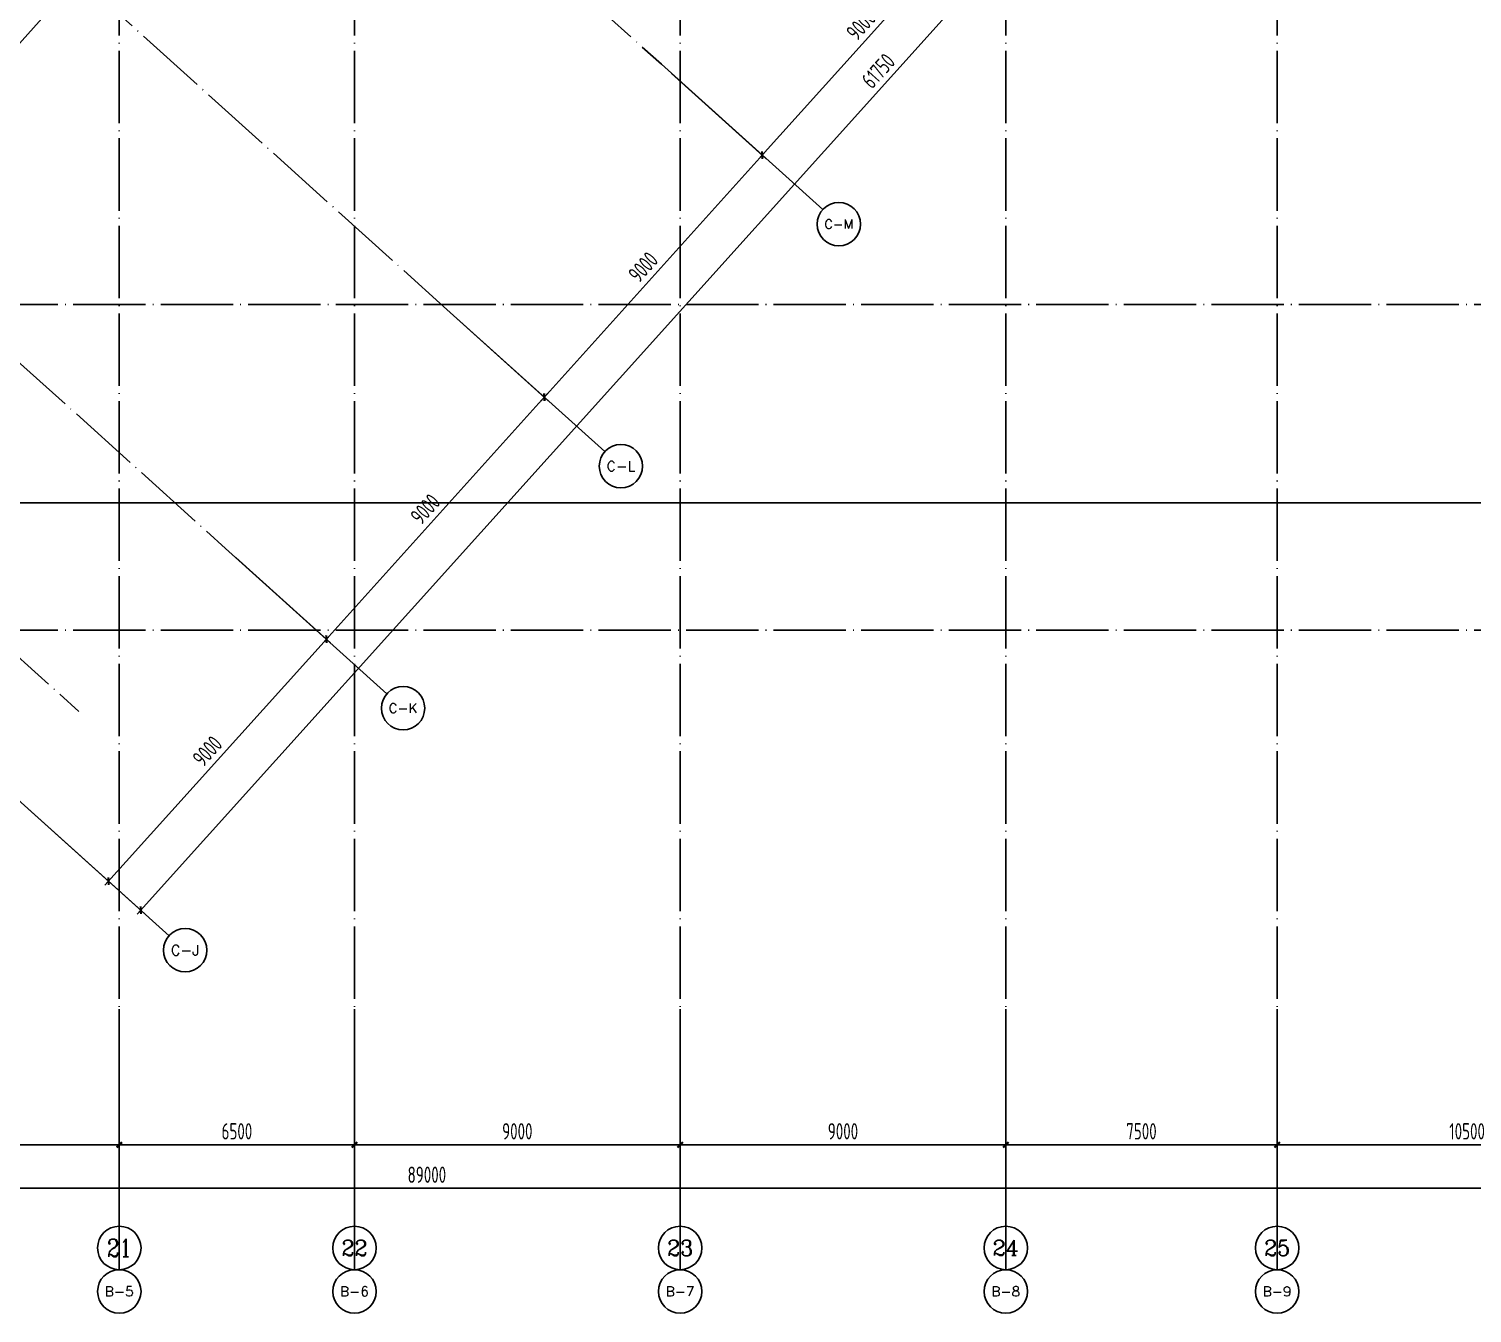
# Model space of a CAD drawing. Extents: x -502255 to 1362592, y -400300 to 332622.
# Drawn here: x -131235 to -91345, y -256454 to -220964 of the extents above; entities that cross this region are included whole.
import ezdxf
from ezdxf.enums import TextEntityAlignment as Align

# ---------------------------------------------------------------- set-up
doc = ezdxf.new("R2010")
doc.units = 0
doc.header["$LTSCALE"] = 1000
doc.header["$MEASUREMENT"] = 0
doc.linetypes.add('DOTE', pattern=[2.42, 2, -0.2, 0.02, -0.2])
for name, color, linetype in [('AXIS_TEXT', 7, 'Continuous'), ('S-DIM', 3, 'Continuous'), ('S-DOTE', 8, 'DOTE')]:
    doc.layers.add(name, color=color, linetype=linetype)
doc.layers.add('不打印', color=59, linetype='Continuous', plot=False)
doc.styles.add('_TCH_AXIS', font='COMPLEX', dxfattribs={"bigfont": 'GBCBIG'})
doc.styles.add('COMPLEX', font='COMPLEX.shx', dxfattribs={"width": 0.65})
doc.styles.get("Standard").update_dxf_attribs({"font": 'tssdeng2.shx', "width": 0.7, "bigfont": '@@hztxt.shx'})
doc.dimstyles.new('TSSD_150_150', dxfattribs={"dimtxt": 450, "dimasz": 150, "dimexe": 150, "dimexo": 375, "dimgap": 150, "dimtad": 1, "dimdec": 0, "dimzin": 0, "dimdsep": 46, "dimtxsty": 'Standard', "dimblk": 'ARCHTICK', "dimcen": 0, "dimdle": 150, "dimclrt": 7, "dimadec": 0, "dimazin": 0, "dimtfac": 1, "dimtdec": 0, "dimtix": 1, "dimtmove": 2, "dimatfit": 3, "dimfxl": 1, "dimtolj": 1, "dimtzin": 0, "dimarcsym": 0})

# ---------------------------------------------------------------- blocks, each defined once
blk = doc.blocks.new('_ArchTick')
at = {"color": 0, "linetype": 'ByBlock', "const_width": 0.4}
blk.add_lwpolyline([(-0.5, -0.5), (0.5, 0.5)], dxfattribs=at)
blk = doc.blocks.new('*D2077')
at = {"layer": 'Defpoints', "color": 0, "transparency": 16777216}
for p in [(1027055, 84926), (1116055, 84926), (1116055, 79976)]:
    blk.add_point(p, dxfattribs=at)
at = {"layer": 'S-DIM', "color": 0, "lineweight": -2, "transparency": 16777216}
for p, q in [((1027055, 84551), (1027055, 79826)), ((1116055, 84551), (1116055, 79826)), ((1026905, 79976), (1116205, 79976))]:
    blk.add_line(p, q, dxfattribs=at)
at = {"layer": 'S-DIM', "color": 0, "lineweight": -2, "transparency": 16777216, "xscale": 150, "yscale": 150, "zscale": 150, "rotation": 180}
blk.add_blockref('_ArchTick', (1027055, 79976), dxfattribs=at)
at = {"layer": 'S-DIM', "color": 0, "lineweight": -2, "transparency": 16777216, "xscale": 150, "yscale": 150, "zscale": 150}
blk.add_blockref('_ArchTick', (1116055, 79976), dxfattribs=at)
at = {"layer": 'S-DIM', "color": 7, "transparency": 16777216, "insert": (1071555, 80351), "char_height": 450, "attachment_point": 5}
blk.add_mtext('\\A1;89000', dxfattribs=at)
blk = doc.blocks.new('_AXISO')
blk.add_circle((0, 0), 0.5)
at = {"layer": 'AXIS_TEXT', "style": 'COMPLEX', "width": 1.041667}
blk.add_attdef('A', text='', height=0.56, dxfattribs=at).set_placement((-0.25, -0.28), (0.25, -0.28), align=Align.FIT)
blk = doc.blocks.new('*D2113')
at = {"layer": 'Defpoints', "color": 0, "transparency": 16777216}
for p in [(996205, 84926), (1116055, 84926), (1116055, 79976)]:
    blk.add_point(p, dxfattribs=at)
at = {"layer": 'S-DIM', "color": 0, "lineweight": -2, "transparency": 16777216}
for p, q in [((996205, 84551), (996205, 79826)), ((1116055, 84551), (1116055, 79826)), ((996055, 79976), (1116205, 79976))]:
    blk.add_line(p, q, dxfattribs=at)
at = {"layer": 'S-DIM', "color": 0, "lineweight": -2, "transparency": 16777216, "xscale": 150, "yscale": 150, "zscale": 150, "rotation": 180}
blk.add_blockref('_ArchTick', (996205, 79976), dxfattribs=at)
at = {"layer": 'S-DIM', "color": 0, "lineweight": -2, "transparency": 16777216, "xscale": 150, "yscale": 150, "zscale": 150}
blk.add_blockref('_ArchTick', (1116055, 79976), dxfattribs=at)
at = {"layer": 'S-DIM', "color": 7, "transparency": 16777216, "insert": (1056130, 80351), "char_height": 450, "attachment_point": 5}
blk.add_mtext('\\A1;119850', dxfattribs=at)
blk = doc.blocks.new('*D2122')
at = {"layer": 'Defpoints', "color": 0, "transparency": 16777216}
for p in [(1054055, 84926), (1063055, 84926), (1063055, 81176)]:
    blk.add_point(p, dxfattribs=at)
at = {"layer": 'S-DIM', "color": 0, "lineweight": -2, "transparency": 16777216}
for p, q in [((1054055, 84551), (1054055, 81026)), ((1063055, 84551), (1063055, 81026)), ((1053905, 81176), (1063205, 81176))]:
    blk.add_line(p, q, dxfattribs=at)
at = {"layer": 'S-DIM', "color": 0, "lineweight": -2, "transparency": 16777216, "xscale": 150, "yscale": 150, "zscale": 150, "rotation": 180}
blk.add_blockref('_ArchTick', (1054055, 81176), dxfattribs=at)
at = {"layer": 'S-DIM', "color": 0, "lineweight": -2, "transparency": 16777216, "xscale": 150, "yscale": 150, "zscale": 150}
blk.add_blockref('_ArchTick', (1063055, 81176), dxfattribs=at)
at = {"layer": 'S-DIM', "color": 7, "transparency": 16777216, "insert": (1058555, 81551), "char_height": 450, "attachment_point": 5}
blk.add_mtext('\\A1;9000', dxfattribs=at)
blk = doc.blocks.new('*D2123')
at = {"layer": 'Defpoints', "color": 0, "transparency": 16777216}
for p in [(1063055, 84926), (1069555, 84926), (1069555, 81176)]:
    blk.add_point(p, dxfattribs=at)
at = {"layer": 'S-DIM', "color": 0, "lineweight": -2, "transparency": 16777216}
for p, q in [((1063055, 84551), (1063055, 81026)), ((1069555, 84551), (1069555, 81026)), ((1062905, 81176), (1069705, 81176))]:
    blk.add_line(p, q, dxfattribs=at)
at = {"layer": 'S-DIM', "color": 0, "lineweight": -2, "transparency": 16777216, "xscale": 150, "yscale": 150, "zscale": 150, "rotation": 180}
blk.add_blockref('_ArchTick', (1063055, 81176), dxfattribs=at)
at = {"layer": 'S-DIM', "color": 0, "lineweight": -2, "transparency": 16777216, "xscale": 150, "yscale": 150, "zscale": 150}
blk.add_blockref('_ArchTick', (1069555, 81176), dxfattribs=at)
at = {"layer": 'S-DIM', "color": 7, "transparency": 16777216, "insert": (1066305, 81551), "char_height": 450, "attachment_point": 5}
blk.add_mtext('\\A1;6500', dxfattribs=at)
blk = doc.blocks.new('*D2124')
at = {"layer": 'Defpoints', "color": 0, "transparency": 16777216}
for p in [(1069555, 84926), (1078555, 84926), (1078555, 81176)]:
    blk.add_point(p, dxfattribs=at)
at = {"layer": 'S-DIM', "color": 0, "lineweight": -2, "transparency": 16777216}
for p, q in [((1069555, 84551), (1069555, 81026)), ((1078555, 84551), (1078555, 81026)), ((1069405, 81176), (1078705, 81176))]:
    blk.add_line(p, q, dxfattribs=at)
at = {"layer": 'S-DIM', "color": 0, "lineweight": -2, "transparency": 16777216, "xscale": 150, "yscale": 150, "zscale": 150, "rotation": 180}
blk.add_blockref('_ArchTick', (1069555, 81176), dxfattribs=at)
at = {"layer": 'S-DIM', "color": 0, "lineweight": -2, "transparency": 16777216, "xscale": 150, "yscale": 150, "zscale": 150}
blk.add_blockref('_ArchTick', (1078555, 81176), dxfattribs=at)
at = {"layer": 'S-DIM', "color": 7, "transparency": 16777216, "insert": (1074055, 81551), "char_height": 450, "attachment_point": 5}
blk.add_mtext('\\A1;9000', dxfattribs=at)
blk = doc.blocks.new('*D2125')
at = {"layer": 'Defpoints', "color": 0, "transparency": 16777216}
for p in [(1078555, 84926), (1087555, 84926), (1087555, 81176)]:
    blk.add_point(p, dxfattribs=at)
at = {"layer": 'S-DIM', "color": 0, "lineweight": -2, "transparency": 16777216}
for p, q in [((1078555, 84551), (1078555, 81026)), ((1087555, 84551), (1087555, 81026)), ((1078405, 81176), (1087705, 81176))]:
    blk.add_line(p, q, dxfattribs=at)
at = {"layer": 'S-DIM', "color": 0, "lineweight": -2, "transparency": 16777216, "xscale": 150, "yscale": 150, "zscale": 150, "rotation": 180}
blk.add_blockref('_ArchTick', (1078555, 81176), dxfattribs=at)
at = {"layer": 'S-DIM', "color": 0, "lineweight": -2, "transparency": 16777216, "xscale": 150, "yscale": 150, "zscale": 150}
blk.add_blockref('_ArchTick', (1087555, 81176), dxfattribs=at)
at = {"layer": 'S-DIM', "color": 7, "transparency": 16777216, "insert": (1083055, 81551), "char_height": 450, "attachment_point": 5}
blk.add_mtext('\\A1;9000', dxfattribs=at)
blk = doc.blocks.new('*D2126')
at = {"layer": 'Defpoints', "color": 0, "transparency": 16777216}
for p in [(1087555, 84926), (1095055, 84926), (1095055, 81176)]:
    blk.add_point(p, dxfattribs=at)
at = {"layer": 'S-DIM', "color": 0, "lineweight": -2, "transparency": 16777216}
for p, q in [((1087555, 84551), (1087555, 81026)), ((1095055, 84551), (1095055, 81026)), ((1087405, 81176), (1095205, 81176))]:
    blk.add_line(p, q, dxfattribs=at)
at = {"layer": 'S-DIM', "color": 0, "lineweight": -2, "transparency": 16777216, "xscale": 150, "yscale": 150, "zscale": 150, "rotation": 180}
blk.add_blockref('_ArchTick', (1087555, 81176), dxfattribs=at)
at = {"layer": 'S-DIM', "color": 0, "lineweight": -2, "transparency": 16777216, "xscale": 150, "yscale": 150, "zscale": 150}
blk.add_blockref('_ArchTick', (1095055, 81176), dxfattribs=at)
at = {"layer": 'S-DIM', "color": 7, "transparency": 16777216, "insert": (1091305, 81551), "char_height": 450, "attachment_point": 5}
blk.add_mtext('\\A1;7500', dxfattribs=at)
blk = doc.blocks.new('*D2127')
at = {"layer": 'Defpoints', "color": 0, "transparency": 16777216}
for p in [(1095055, 84926), (1105555, 84926), (1105555, 81176)]:
    blk.add_point(p, dxfattribs=at)
at = {"layer": 'S-DIM', "color": 0, "lineweight": -2, "transparency": 16777216}
for p, q in [((1095055, 84551), (1095055, 81026)), ((1105555, 84551), (1105555, 81026)), ((1094905, 81176), (1105705, 81176))]:
    blk.add_line(p, q, dxfattribs=at)
at = {"layer": 'S-DIM', "color": 0, "lineweight": -2, "transparency": 16777216, "xscale": 150, "yscale": 150, "zscale": 150, "rotation": 180}
blk.add_blockref('_ArchTick', (1095055, 81176), dxfattribs=at)
at = {"layer": 'S-DIM', "color": 0, "lineweight": -2, "transparency": 16777216, "xscale": 150, "yscale": 150, "zscale": 150}
blk.add_blockref('_ArchTick', (1105555, 81176), dxfattribs=at)
at = {"layer": 'S-DIM', "color": 7, "transparency": 16777216, "insert": (1100305, 81551), "char_height": 450, "attachment_point": 5}
blk.add_mtext('\\A1;10500', dxfattribs=at)
blk = doc.blocks.new('*D2149')
at = {"layer": 'Defpoints', "color": 0, "transparency": 16777216}
for p in [(1101289, 136860), (1104967, 133548), (1059970, 90971)]:
    blk.add_point(p, dxfattribs=at)
at = {"layer": 'S-DIM', "color": 0, "lineweight": -2, "transparency": 16777216}
for p, q in [((1101567, 136609), (1105079, 133448)), ((1063548, 87547), (1105068, 133659)), ((1060248, 90720), (1063760, 87558))]:
    blk.add_line(p, q, dxfattribs=at)
at = {"layer": 'S-DIM', "color": 0, "lineweight": -2, "transparency": 16777216, "xscale": 150, "yscale": 150, "zscale": 150}
for p, rotation in [((1104967, 133548), 47.99999999999577), ((1063648, 87659), 227.9999999999958)]:
    blk.add_blockref('_ArchTick', p, dxfattribs=dict(at, rotation=rotation))
at = {"layer": 'S-DIM', "color": 7, "transparency": 16777216, "insert": (1084029, 110854), "char_height": 450, "attachment_point": 5, "rotation": 48}
blk.add_mtext('\\A1;61750', dxfattribs=at)
blk = doc.blocks.new('*D2150')
at = {"layer": 'Defpoints', "color": 0, "transparency": 16777216}
for p in [(1065992, 97659), (1068779, 95150), (1059970, 90971)]:
    blk.add_point(p, dxfattribs=at)
at = {"layer": 'S-DIM', "color": 0, "lineweight": -2, "transparency": 16777216}
for p, q in [((1066271, 97408), (1068890, 95050)), ((1062656, 88350), (1068879, 95262)), ((1060248, 90720), (1062868, 88361))]:
    blk.add_line(p, q, dxfattribs=at)
at = {"layer": 'S-DIM', "color": 0, "lineweight": -2, "transparency": 16777216, "xscale": 150, "yscale": 150, "zscale": 150}
for p, rotation in [((1068779, 95150), 47.99999999999557), ((1062757, 88462), 227.9999999999956)]:
    blk.add_blockref('_ArchTick', p, dxfattribs=dict(at, rotation=rotation))
at = {"layer": 'S-DIM', "color": 7, "transparency": 16777216, "insert": (1065489, 92057), "char_height": 450, "attachment_point": 5, "rotation": 48}
blk.add_mtext('\\A1;9000', dxfattribs=at)
blk = doc.blocks.new('*D2151')
at = {"layer": 'Defpoints', "color": 0, "transparency": 16777216}
for p in [(1072014, 104348), (1074801, 101838), (1065992, 97659)]:
    blk.add_point(p, dxfattribs=at)
at = {"layer": 'S-DIM', "color": 0, "lineweight": -2, "transparency": 16777216}
for p, q in [((1072293, 104097), (1074912, 101738)), ((1068678, 95039), (1074901, 101950)), ((1066271, 97408), (1068890, 95050))]:
    blk.add_line(p, q, dxfattribs=at)
at = {"layer": 'S-DIM', "color": 0, "lineweight": -2, "transparency": 16777216, "xscale": 150, "yscale": 150, "zscale": 150}
for p, rotation in [((1074801, 101838), 47.9999999999952), ((1068779, 95150), 227.9999999999952)]:
    blk.add_blockref('_ArchTick', p, dxfattribs=dict(at, rotation=rotation))
at = {"layer": 'S-DIM', "color": 7, "transparency": 16777216, "insert": (1071511, 98745), "char_height": 450, "attachment_point": 5, "rotation": 48}
blk.add_mtext('\\A1;9000', dxfattribs=at)
blk = doc.blocks.new('*D2152')
at = {"layer": 'Defpoints', "color": 0, "transparency": 16777216}
for p in [(1078036, 111036), (1080823, 108527), (1072014, 104348)]:
    blk.add_point(p, dxfattribs=at)
at = {"layer": 'S-DIM', "color": 0, "lineweight": -2, "transparency": 16777216}
for p, q in [((1078315, 110785), (1080935, 108426)), ((1074701, 101727), (1080923, 108638)), ((1072293, 104097), (1074912, 101738))]:
    blk.add_line(p, q, dxfattribs=at)
at = {"layer": 'S-DIM', "color": 0, "lineweight": -2, "transparency": 16777216, "xscale": 150, "yscale": 150, "zscale": 150}
for p, rotation in [((1080823, 108527), 47.99999999999601), ((1074801, 101838), 227.999999999996)]:
    blk.add_blockref('_ArchTick', p, dxfattribs=dict(at, rotation=rotation))
at = {"layer": 'S-DIM', "color": 7, "transparency": 16777216, "insert": (1077533, 105433), "char_height": 450, "attachment_point": 5, "rotation": 48}
blk.add_mtext('\\A1;9000', dxfattribs=at)
blk = doc.blocks.new('*D2153')
at = {"layer": 'Defpoints', "color": 0, "transparency": 16777216}
for p in [(1084058, 117724), (1086845, 115215), (1078036, 111036)]:
    blk.add_point(p, dxfattribs=at)
at = {"layer": 'S-DIM', "color": 0, "lineweight": -2, "transparency": 16777216}
for p, q in [((1084337, 117473), (1086957, 115115)), ((1080723, 108415), (1086946, 115326)), ((1078315, 110785), (1080935, 108426))]:
    blk.add_line(p, q, dxfattribs=at)
at = {"layer": 'S-DIM', "color": 0, "lineweight": -2, "transparency": 16777216, "xscale": 150, "yscale": 150, "zscale": 150}
for p, rotation in [((1086845, 115215), 47.99999999999562), ((1080823, 108527), 227.9999999999957)]:
    blk.add_blockref('_ArchTick', p, dxfattribs=dict(at, rotation=rotation))
at = {"layer": 'S-DIM', "color": 7, "transparency": 16777216, "insert": (1083556, 112122), "char_height": 450, "attachment_point": 5, "rotation": 48}
blk.add_mtext('\\A1;9000', dxfattribs=at)
blk = doc.blocks.new('dsadasd')
at = {"layer": 'S-DIM'}
for p, q in [((1078036.3, 111035.9), (1082495.2, 107021.1)), ((1072014.1, 104347.6), (1076473, 100332.8)), ((1065992, 97659.3), (1070450.8, 93644.5)), ((1059969.8, 90971), (1064428.7, 86956.2)), ((1063054.9, 84926.2), (1063054.9, 78926.2)), ((1063054.9, 84926.2), (1063054.9, 77726.2)), ((1069554.9, 84926.2), (1069554.9, 78926.2)), ((1069554.9, 84926.2), (1069554.9, 77726.2)), ((1078554.9, 84926.2), (1078554.9, 78926.2)), ((1078554.9, 84926.2), (1078554.9, 77726.2)), ((1087554.9, 84926.2), (1087554.9, 78926.2)), ((1087554.9, 84926.2), (1087554.9, 77726.2)), ((1095054.9, 84926.2), (1095054.9, 78926.2)), ((1095054.9, 84926.2), (1095054.9, 77726.2))]:
    blk.add_line(p, q, dxfattribs=at)
at = {"layer": 'S-DOTE', "color": 8, "linetype": 'DOTE'}
for p, q in [((1063054.9, 259031.5), (1063054.9, 84926.2)), ((1069554.9, 259031.5), (1069554.9, 84926.2)), ((1078554.9, 259031.5), (1078554.9, 84926.2)), ((1087554.9, 259031.5), (1087554.9, 84926.2)), ((1095054.9, 259031.5), (1095054.9, 84926.2)), ((1043465.8, 92921.4), (1128100.9, 186918.1)), ((1063121.4, 124465.3), (1078036.3, 111035.9)), ((1051131.5, 123150.4), (1072014.1, 104347.6)), ((1051077.1, 111088.7), (1065992, 97659.3)), ((1047021.6, 106584.6), (1061936.5, 93155.2)), ((991597.7, 104400.4), (1154883.8, 104400.4)), ((991597.7, 95400.4), (1154883.8, 95400.4))]:
    blk.add_line(p, q, dxfattribs=at)
at = {"layer": 'S-DIM'}
ref = blk.add_blockref('_AXISO', (1082941.1, 106619.6), dxfattribs=dict(at, xscale=1200, yscale=1200, zscale=1200))
ref.add_attrib('A', 'C-M', dxfattribs={"layer": 'AXIS_TEXT', "height": 247.86, "style": '_TCH_AXIS'}).set_placement((1082539.8, 106495.7), (1083342.4, 106495.7), align=Align.FIT)
ref = blk.add_blockref('_AXISO', (1076918.9, 99931.3), dxfattribs=dict(at, xscale=1200, yscale=1200, zscale=1200))
ref.add_attrib('A', 'C-L', dxfattribs={"layer": 'AXIS_TEXT', "height": 269.48, "style": '_TCH_AXIS'}).set_placement((1076521.1, 99796.6), (1077316.7, 99796.6), align=Align.FIT)
ref = blk.add_blockref('_AXISO', (1070896.7, 93243), dxfattribs=dict(at, xscale=1200, yscale=1200, zscale=1200))
ref.add_attrib('A', 'C-K', dxfattribs={"layer": 'AXIS_TEXT', "height": 254.69, "style": '_TCH_AXIS'}).set_placement((1070496.5, 93115.7), (1071297, 93115.7), align=Align.FIT)
ref = blk.add_blockref('_AXISO', (1064874.5, 86554.7), dxfattribs=dict(at, xscale=1200, yscale=1200, zscale=1200))
ref.add_attrib('A', 'C-J', dxfattribs={"layer": 'AXIS_TEXT', "height": 285.97, "style": '_TCH_AXIS'}).set_placement((1064479.6, 86411.7), (1065269.5, 86411.7), align=Align.FIT)
ref = blk.add_blockref('_AXISO', (1063054.9, 78326.2), dxfattribs=dict(at, xscale=1200, yscale=1200, zscale=1200))
ref.add_attrib('A', '21', dxfattribs={"layer": 'AXIS_TEXT', "height": 492.67, "style": '_TCH_AXIS'}).set_placement((1062714.7, 78079.9), (1063395.1, 78079.9), align=Align.FIT)
ref = blk.add_blockref('_AXISO', (1069554.9, 78326.2), dxfattribs=dict(at, xscale=1200, yscale=1200, zscale=1200))
ref.add_attrib('A', '22', dxfattribs={"layer": 'AXIS_TEXT', "height": 441.41, "style": '_TCH_AXIS'}).set_placement((1069197.6, 78105.5), (1069912.3, 78105.5), align=Align.FIT)
ref = blk.add_blockref('_AXISO', (1078554.9, 78326.2), dxfattribs=dict(at, xscale=1200, yscale=1200, zscale=1200))
ref.add_attrib('A', '23', dxfattribs={"layer": 'AXIS_TEXT', "height": 441.41, "style": '_TCH_AXIS'}).set_placement((1078197.6, 78105.5), (1078912.3, 78105.5), align=Align.FIT)
ref = blk.add_blockref('_AXISO', (1087554.9, 78326.2), dxfattribs=dict(at, xscale=1200, yscale=1200, zscale=1200))
ref.add_attrib('A', '24', dxfattribs={"layer": 'AXIS_TEXT', "height": 423.25, "style": '_TCH_AXIS'}).set_placement((1087192.1, 78114.6), (1087917.7, 78114.6), align=Align.FIT)
ref = blk.add_blockref('_AXISO', (1095054.9, 78326.2), dxfattribs=dict(at, xscale=1200, yscale=1200, zscale=1200))
ref.add_attrib('A', '25', dxfattribs={"layer": 'AXIS_TEXT', "height": 441.41, "style": '_TCH_AXIS'}).set_placement((1094697.6, 78105.5), (1095412.3, 78105.5), align=Align.FIT)
ref = blk.add_blockref('_AXISO', (1063054.9, 77126.2), dxfattribs=dict(at, xscale=1200, yscale=1200, zscale=1200))
ref.add_attrib('A', 'B-5', dxfattribs={"layer": 'AXIS_TEXT', "height": 269.48, "style": '_TCH_AXIS'}).set_placement((1062657.1, 76991.5), (1063452.7, 76991.5), align=Align.FIT)
ref = blk.add_blockref('_AXISO', (1069554.9, 77126.2), dxfattribs=dict(at, xscale=1200, yscale=1200, zscale=1200))
ref.add_attrib('A', 'B-6', dxfattribs={"layer": 'AXIS_TEXT', "height": 269.48, "style": '_TCH_AXIS'}).set_placement((1069157.1, 76991.5), (1069952.7, 76991.5), align=Align.FIT)
ref = blk.add_blockref('_AXISO', (1078554.9, 77126.2), dxfattribs=dict(at, xscale=1200, yscale=1200, zscale=1200))
ref.add_attrib('A', 'B-7', dxfattribs={"layer": 'AXIS_TEXT', "height": 269.48, "style": '_TCH_AXIS'}).set_placement((1078157.1, 76991.5), (1078952.7, 76991.5), align=Align.FIT)
ref = blk.add_blockref('_AXISO', (1087554.9, 77126.2), dxfattribs=dict(at, xscale=1200, yscale=1200, zscale=1200))
ref.add_attrib('A', 'B-8', dxfattribs={"layer": 'AXIS_TEXT', "height": 269.48, "style": '_TCH_AXIS'}).set_placement((1087157.1, 76991.5), (1087952.7, 76991.5), align=Align.FIT)
ref = blk.add_blockref('_AXISO', (1095054.9, 77126.2), dxfattribs=dict(at, xscale=1200, yscale=1200, zscale=1200))
ref.add_attrib('A', 'B-9', dxfattribs={"layer": 'AXIS_TEXT', "height": 269.48, "style": '_TCH_AXIS'}).set_placement((1094657.1, 76991.5), (1095452.7, 76991.5), align=Align.FIT)
for p1, p2, distance, picture, middle in [((1059969.8, 90971), (1101288.6, 136860.2), -4950, '*D2149', (1084029.1, 110854.3)), ((1078036.3, 111035.9), (1084058.5, 117724.2), -3750, '*D2153', (1083555.5, 112121.7)), ((1072014.1, 104347.6), (1078036.3, 111035.9), -3750, '*D2152', (1077533.3, 105433.4)), ((1065992, 97659.3), (1072014.1, 104347.6), -3750, '*D2151', (1071511.2, 98745.1)), ((1059969.8, 90971), (1065992, 97659.3), -3750, '*D2150', (1065489, 92056.8)), ((996204.9, 84926.2), (1116054.9, 84926.2), -4950, '*D2113', (1056129.9, 80351.2)), ((1027054.9, 84926.2), (1116054.9, 84926.2), -4950, '*D2077', (1071554.9, 80351.2)), ((1054054.9, 84926.2), (1063054.9, 84926.2), -3750, '*D2122', (1058554.9, 81551.2)), ((1063054.9, 84926.2), (1069554.9, 84926.2), -3750, '*D2123', (1066304.9, 81551.2)), ((1069554.9, 84926.2), (1078554.9, 84926.2), -3750, '*D2124', (1074054.9, 81551.2)), ((1078554.9, 84926.2), (1087554.9, 84926.2), -3750, '*D2125', (1083054.9, 81551.2)), ((1087554.9, 84926.2), (1095054.9, 84926.2), -3750, '*D2126', (1091304.9, 81551.2)), ((1095054.9, 84926.2), (1105554.9, 84926.2), -3750, '*D2127', (1100304.9, 81551.2))]:
    dim = blk.add_aligned_dim(p1=p1, p2=p2, distance=distance, dimstyle='TSSD_150_150', dxfattribs=at)
    dim.commit()
    dim.dimension.update_dxf_attribs({"geometry": picture, "text_midpoint": middle})

msp = doc.modelspace()

# ---------------------------------------------------------------- linework, layer by layer
at = {"layer": '不打印', "color": 4}
msp.add_lwpolyline([(-48130.3, -234065.1), (-183818.2, -234065.1), (-183818.2, -134768.8), (-48130.3, -134768.8)], close=True, dxfattribs=at)

# ---------------------------------------------------------------- block references
at = {"layer": 'S-DOTE'}
msp.add_blockref('dsadasd', (-1191789.6, -332979.9), dxfattribs=at)

doc.saveas('drawing.dxf')
